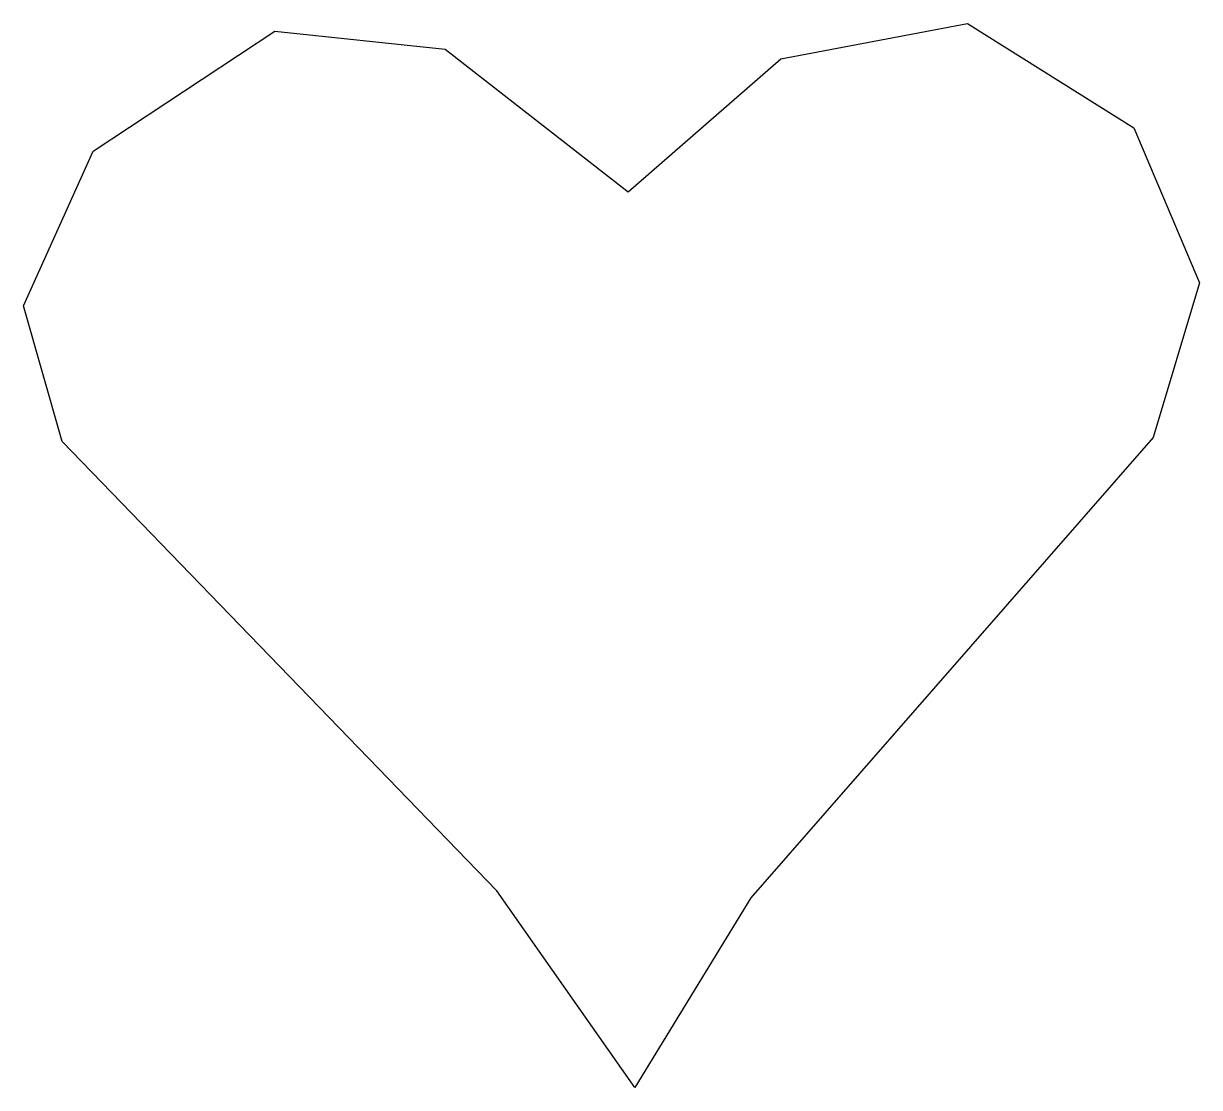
# Model space of a CAD drawing. Header units: centimetres. Extents: x -10.2 to 10.2, y -9.2 to 9.2.
import ezdxf

# ---------------------------------------------------------------- set-up
doc = ezdxf.new("R2010")
doc.units = ezdxf.units.CM
doc.header["$MEASUREMENT"] = 0
doc.layers.add('Camada 1', color=7, linetype='Continuous')

msp = doc.modelspace()

# ---------------------------------------------------------------- linework, layer by layer
at = {"layer": 'Camada 1'}
msp.add_open_spline([(0.40267, -9.23078), (0.40267, -9.23078), (2.41676, -5.94122), (2.41676, -5.94122), (2.41676, -5.94122), (2.41676, -5.94122), (9.39851, 2.04777), (9.39851, 2.04777), (9.39851, 2.04777), (9.39851, 2.04777), (10.20403, 4.73268), (10.20403, 4.73268), (10.20403, 4.73268), (10.20403, 4.73268), (9.06288, 7.41799), (9.06288, 7.41799), (9.06288, 7.41799), (9.06288, 7.41799), (6.1763, 9.23078), (6.1763, 9.23078), (6.1763, 9.23078), (6.1763, 9.23078), (2.94018, 8.61935), (2.94018, 8.61935), (2.94018, 8.61935), (2.94018, 8.61935), (0.28689, 6.31261), (0.28689, 6.31261), (0.28689, 6.31261), (0.28689, 6.31261), (-2.8865, 8.78821), (-2.8865, 8.78821), (-2.8865, 8.78821), (-2.8865, 8.78821), (-5.84086, 9.09645), (-5.84086, 9.09645), (-5.84086, 9.09645), (-5.84086, 9.09645), (-8.9957, 7.01543), (-8.9957, 7.01543), (-8.9957, 7.01543), (-8.9957, 7.01543), (-10.20403, 4.33009), (-10.20403, 4.33009), (-10.20403, 4.33009), (-10.20403, 4.33009), (-9.5326, 1.98038), (-9.5326, 1.98038), (-9.5326, 1.98038), (-9.5326, 1.98038), (-1.99083, -5.81697), (-1.99083, -5.81697), (-1.99083, -5.81697), (-1.99083, -5.81697), (0.40267, -9.23078), (0.40267, -9.23078)], degree=3, knots=[0, 0, 0, 0, 0.06666667, 0.06666667, 0.06666667, 0.06666667, 0.13333333, 0.13333333, 0.13333333, 0.13333333, 0.2, 0.2, 0.2, 0.2, 0.26666667, 0.26666667, 0.26666667, 0.26666667, 0.33333333, 0.33333333, 0.33333333, 0.33333333, 0.4, 0.4, 0.4, 0.4, 0.46666667, 0.46666667, 0.46666667, 0.46666667, 0.53333333, 0.53333333, 0.53333333, 0.53333333, 0.6, 0.6, 0.6, 0.6, 0.66666667, 0.66666667, 0.66666667, 0.66666667, 0.73333333, 0.73333333, 0.73333333, 0.73333333, 0.8, 0.8, 0.8, 0.8, 0.86666667, 0.86666667, 0.86666667, 0.86666667, 1, 1, 1, 1], dxfattribs=at)

doc.saveas('drawing.dxf')
